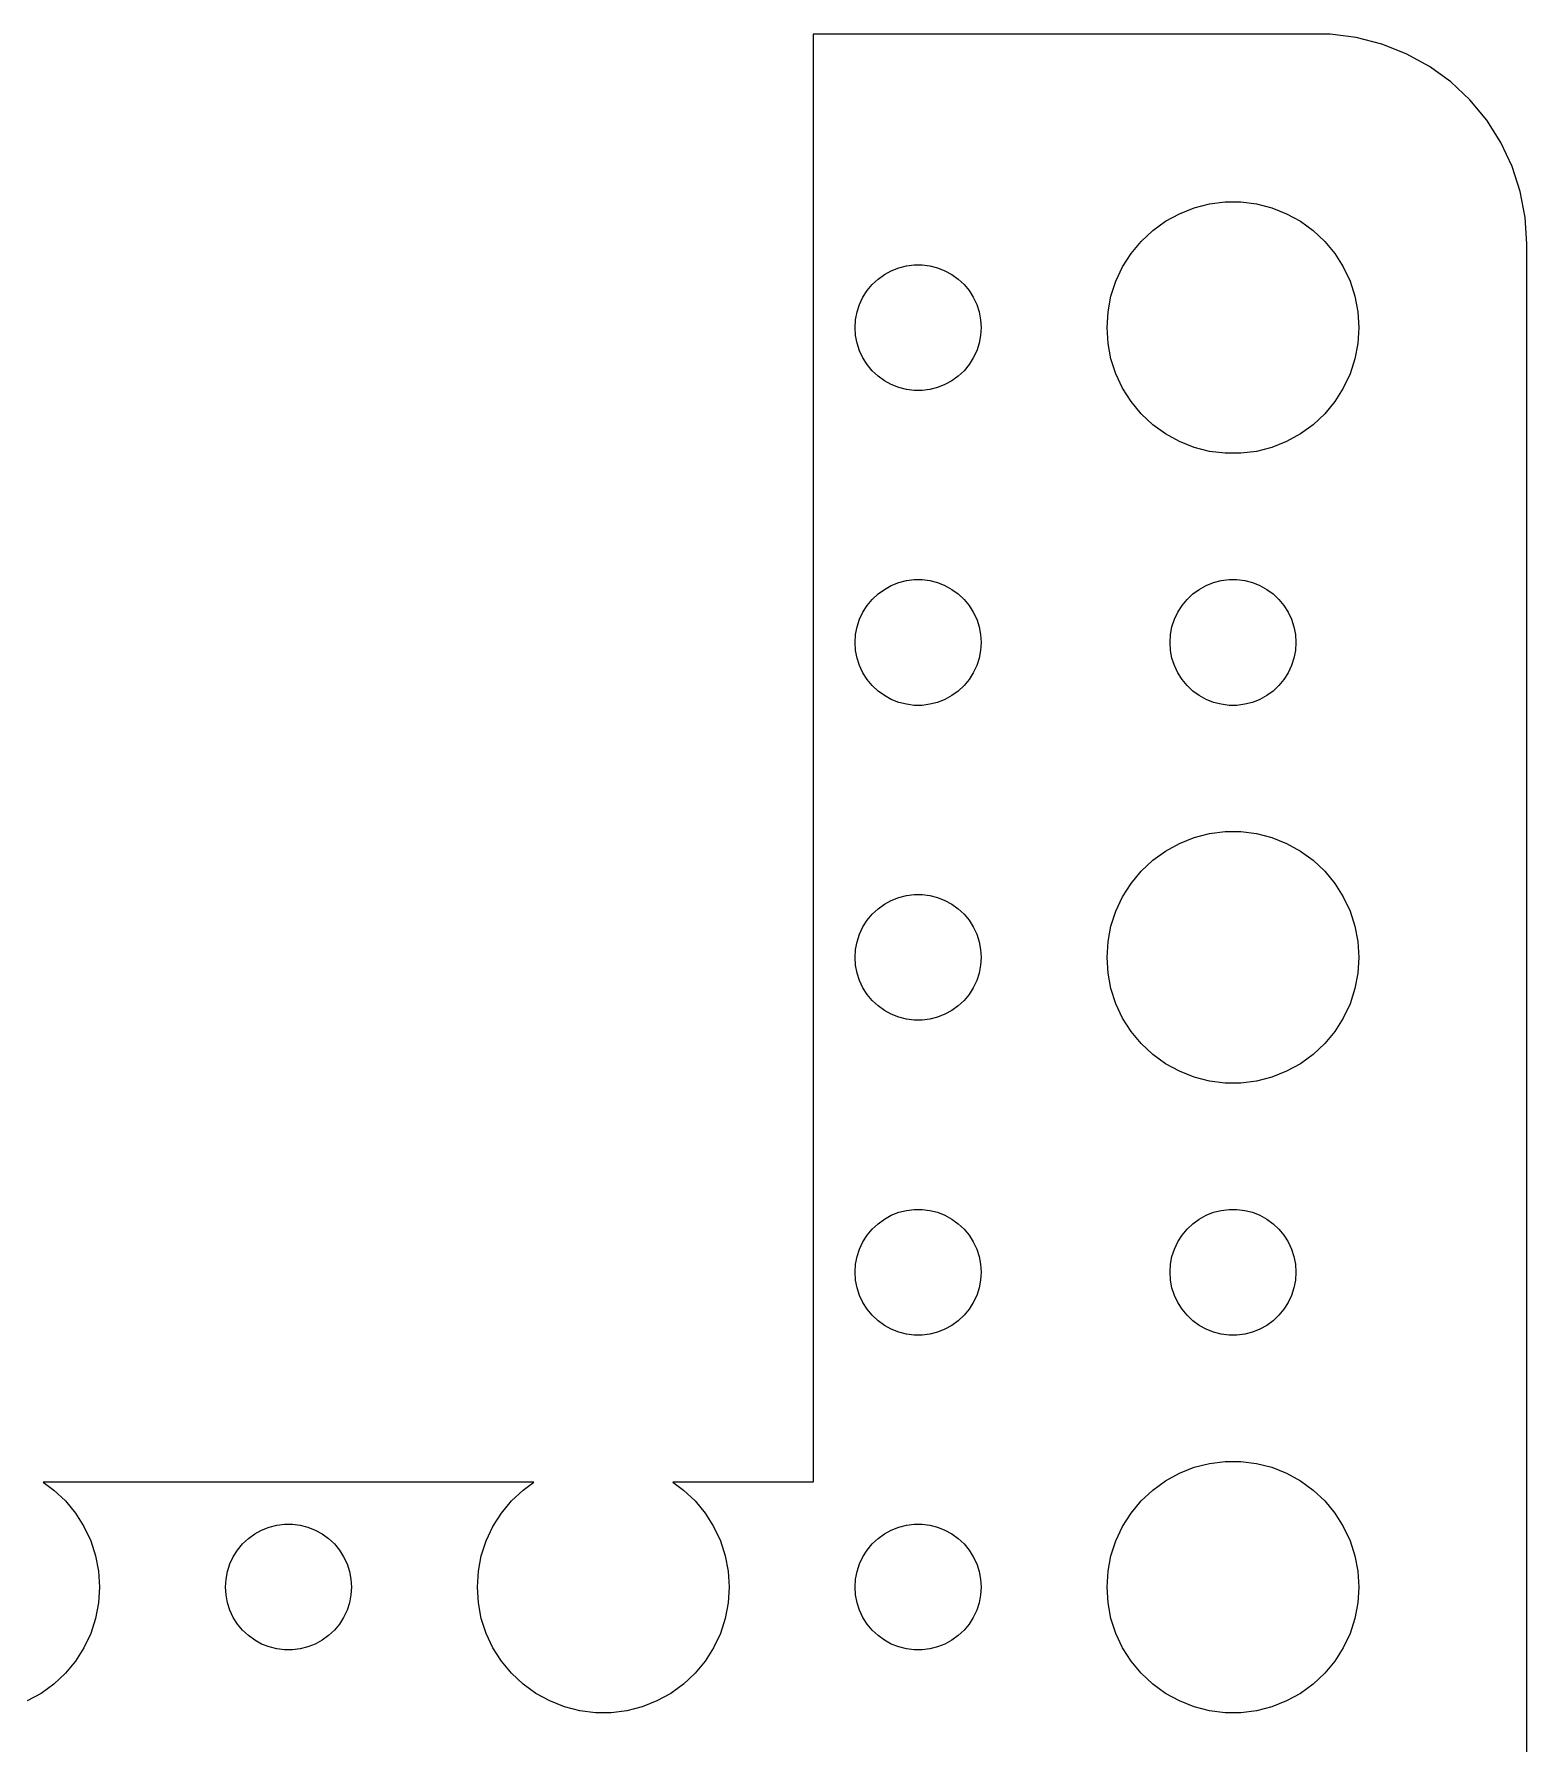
# Model space of a CAD drawing. Header units: metres. Extents: x -67 to 67, y 131 to 289.
# Drawn here: x 31.44 to 67, y 248.27 to 288.99 of the extents above; entities that cross this region are included whole.
import ezdxf

# ---------------------------------------------------------------- set-up
doc = ezdxf.new("R2010")
doc.units = ezdxf.units.M

msp = doc.modelspace()

# ---------------------------------------------------------------- linework, layer by layer
for p, q in [((62.3139, 288.99), (50, 288.99)), ((50, 288.99), (50, 254.5)), ((62.9369, 288.911), (62.3139, 288.99)), ((63.5451, 288.755), (62.9369, 288.911)), ((64.1289, 288.524), (63.5451, 288.755)), ((64.6791, 288.222), (64.1289, 288.524)), ((65.1871, 287.853), (64.6791, 288.222)), ((65.6448, 287.423), (65.1871, 287.853)), ((66.0451, 286.939), (65.6448, 287.423)), ((66.3815, 286.409), (66.0451, 286.939)), ((66.6489, 285.841), (66.3815, 286.409)), ((66.8429, 285.243), (66.6489, 285.841)), ((66.9606, 284.627), (66.8429, 285.243)), ((58.3925, 284.533), (58.7227, 284.714)), ((58.7227, 284.714), (59.0729, 284.853)), ((59.0729, 284.853), (59.4379, 284.947)), ((59.4379, 284.947), (59.8116, 284.994)), ((59.8116, 284.994), (60.1884, 284.994)), ((60.1884, 284.994), (60.5621, 284.947)), ((60.5621, 284.947), (60.927, 284.853)), ((60.927, 284.853), (61.2773, 284.714)), ((61.2773, 284.714), (61.6075, 284.533)), ((57.8131, 284.054), (58.0877, 284.312)), ((58.0877, 284.312), (58.3925, 284.533)), ((61.6075, 284.533), (61.9123, 284.312)), ((61.9123, 284.312), (62.1869, 284.054)), ((67, 284), (66.9606, 284.627)), ((57.5729, 283.763), (57.8131, 284.054)), ((62.1869, 284.054), (62.427, 283.763)), ((67, 220), (67, 284)), ((52.0365, 283.427), (52.2189, 283.473)), ((52.2189, 283.473), (52.4058, 283.497)), ((52.4058, 283.497), (52.5942, 283.497)), ((52.5942, 283.497), (52.7811, 283.473)), ((52.7811, 283.473), (52.9635, 283.427)), ((57.2107, 283.104), (57.3711, 283.445)), ((57.3711, 283.445), (57.5729, 283.763)), ((62.427, 283.763), (62.6289, 283.445)), ((62.6289, 283.445), (62.7893, 283.104)), ((51.4065, 283.027), (51.5439, 283.156)), ((51.5439, 283.156), (51.6963, 283.266)), ((51.6963, 283.266), (51.8613, 283.357)), ((51.8613, 283.357), (52.0365, 283.427)), ((52.9635, 283.427), (53.1387, 283.357)), ((53.1387, 283.357), (53.3037, 283.266)), ((53.3037, 283.266), (53.4561, 283.156)), ((53.4561, 283.156), (53.5934, 283.027)), ((57.0942, 282.746), (57.2107, 283.104)), ((62.7893, 283.104), (62.9057, 282.746)), ((51.1053, 282.552), (51.1855, 282.723)), ((51.1855, 282.723), (51.2865, 282.882)), ((51.2865, 282.882), (51.4065, 283.027)), ((53.5934, 283.027), (53.7135, 282.882)), ((53.7135, 282.882), (53.8145, 282.723)), ((53.8145, 282.723), (53.8947, 282.552)), ((57.0237, 282.376), (57.0942, 282.746)), ((62.9057, 282.746), (62.9763, 282.376)), ((51.0118, 282.188), (51.0471, 282.373)), ((51.0471, 282.373), (51.1053, 282.552)), ((53.8947, 282.552), (53.9529, 282.373)), ((53.9529, 282.373), (53.9882, 282.188)), ((57, 282), (57.0237, 282.376)), ((62.9763, 282.376), (63, 282)), ((51, 282), (51.0118, 282.188)), ((51.0118, 281.812), (51, 282)), ((51.0471, 281.627), (51.0118, 281.812)), ((53.9882, 281.812), (53.9529, 281.627)), ((53.9882, 282.188), (54, 282)), ((54, 282), (53.9882, 281.812)), ((57.0237, 281.624), (57, 282)), ((63, 282), (62.9763, 281.624)), ((51.1053, 281.448), (51.0471, 281.627)), ((51.1855, 281.277), (51.1053, 281.448)), ((53.8947, 281.448), (53.8145, 281.277)), ((53.9529, 281.627), (53.8947, 281.448)), ((57.0942, 281.254), (57.0237, 281.624)), ((62.9763, 281.624), (62.9057, 281.254)), ((51.2865, 281.118), (51.1855, 281.277)), ((51.4065, 280.973), (51.2865, 281.118)), ((53.7135, 281.118), (53.5934, 280.973)), ((53.8145, 281.277), (53.7135, 281.118)), ((57.2107, 280.896), (57.0942, 281.254)), ((62.9057, 281.254), (62.7893, 280.896)), ((51.5439, 280.844), (51.4065, 280.973)), ((51.6963, 280.734), (51.5439, 280.844)), ((51.8613, 280.643), (51.6963, 280.734)), ((52.0365, 280.573), (51.8613, 280.643)), ((53.1387, 280.643), (52.9635, 280.573)), ((53.3037, 280.734), (53.1387, 280.643)), ((53.4561, 280.844), (53.3037, 280.734)), ((53.5934, 280.973), (53.4561, 280.844)), ((57.3711, 280.555), (57.2107, 280.896)), ((62.7893, 280.896), (62.6289, 280.555)), ((52.2189, 280.527), (52.0365, 280.573)), ((52.4058, 280.503), (52.2189, 280.527)), ((52.5942, 280.503), (52.4058, 280.503)), ((52.7811, 280.527), (52.5942, 280.503)), ((52.9635, 280.573), (52.7811, 280.527)), ((57.5729, 280.237), (57.3711, 280.555)), ((57.8131, 279.946), (57.5729, 280.237)), ((62.427, 280.237), (62.1869, 279.946)), ((62.6289, 280.555), (62.427, 280.237)), ((58.0877, 279.688), (57.8131, 279.946)), ((62.1869, 279.946), (61.9123, 279.688)), ((58.3925, 279.467), (58.0877, 279.688)), ((58.7227, 279.286), (58.3925, 279.467)), ((61.6075, 279.467), (61.2773, 279.286)), ((61.9123, 279.688), (61.6075, 279.467)), ((59.0729, 279.147), (58.7227, 279.286)), ((59.4379, 279.053), (59.0729, 279.147)), ((59.8116, 279.006), (59.4379, 279.053)), ((60.1884, 279.006), (59.8116, 279.006)), ((60.5621, 279.053), (60.1884, 279.006)), ((60.927, 279.147), (60.5621, 279.053)), ((61.2773, 279.286), (60.927, 279.147)), ((51.5439, 275.656), (51.6963, 275.766)), ((51.6963, 275.766), (51.8613, 275.857)), ((51.8613, 275.857), (52.0365, 275.927)), ((52.0365, 275.927), (52.2189, 275.973)), ((52.2189, 275.973), (52.4058, 275.997)), ((52.4058, 275.997), (52.5942, 275.997)), ((52.5942, 275.997), (52.7811, 275.973)), ((52.7811, 275.973), (52.9635, 275.927)), ((52.9635, 275.927), (53.1387, 275.857)), ((53.1387, 275.857), (53.3037, 275.766)), ((53.3037, 275.766), (53.4561, 275.656)), ((59.0439, 275.656), (59.1963, 275.766)), ((59.1963, 275.766), (59.3613, 275.857)), ((59.3613, 275.857), (59.5365, 275.927)), ((59.5365, 275.927), (59.7189, 275.973)), ((59.7189, 275.973), (59.9058, 275.997)), ((59.9058, 275.997), (60.0942, 275.997)), ((60.0942, 275.997), (60.2811, 275.973)), ((60.2811, 275.973), (60.4635, 275.927)), ((60.4635, 275.927), (60.6387, 275.857)), ((60.6387, 275.857), (60.8037, 275.766)), ((60.8037, 275.766), (60.9561, 275.656)), ((51.1855, 275.223), (51.2865, 275.382)), ((51.2865, 275.382), (51.4065, 275.527)), ((51.4065, 275.527), (51.5439, 275.656)), ((53.4561, 275.656), (53.5934, 275.527)), ((53.5934, 275.527), (53.7135, 275.382)), ((53.7135, 275.382), (53.8145, 275.223)), ((58.6855, 275.223), (58.7865, 275.382)), ((58.7865, 275.382), (58.9065, 275.527)), ((58.9065, 275.527), (59.0439, 275.656)), ((60.9561, 275.656), (61.0934, 275.527)), ((61.0934, 275.527), (61.2135, 275.382)), ((61.2135, 275.382), (61.3145, 275.223)), ((51.0471, 274.873), (51.1053, 275.052)), ((51.1053, 275.052), (51.1855, 275.223)), ((53.8145, 275.223), (53.8947, 275.052)), ((53.8947, 275.052), (53.9529, 274.873)), ((58.5471, 274.873), (58.6053, 275.052)), ((58.6053, 275.052), (58.6855, 275.223)), ((61.3145, 275.223), (61.3947, 275.052)), ((61.3947, 275.052), (61.4529, 274.873)), ((51, 274.5), (51.0118, 274.688)), ((51.0118, 274.312), (51, 274.5)), ((51.0118, 274.688), (51.0471, 274.873)), ((53.9529, 274.873), (53.9882, 274.688)), ((53.9882, 274.688), (54, 274.5)), ((54, 274.5), (53.9882, 274.312)), ((58.5, 274.5), (58.5118, 274.688)), ((58.5118, 274.312), (58.5, 274.5)), ((58.5118, 274.688), (58.5471, 274.873)), ((61.4529, 274.873), (61.4882, 274.688)), ((61.4882, 274.688), (61.5, 274.5)), ((61.5, 274.5), (61.4882, 274.312)), ((51.0471, 274.127), (51.0118, 274.312)), ((51.1053, 273.948), (51.0471, 274.127)), ((53.9529, 274.127), (53.8947, 273.948)), ((53.9882, 274.312), (53.9529, 274.127)), ((58.5471, 274.127), (58.5118, 274.312)), ((58.6053, 273.948), (58.5471, 274.127)), ((61.4529, 274.127), (61.3947, 273.948)), ((61.4882, 274.312), (61.4529, 274.127)), ((51.1855, 273.777), (51.1053, 273.948)), ((51.2865, 273.618), (51.1855, 273.777)), ((53.8145, 273.777), (53.7135, 273.618)), ((53.8947, 273.948), (53.8145, 273.777)), ((58.6855, 273.777), (58.6053, 273.948)), ((58.7865, 273.618), (58.6855, 273.777)), ((61.3145, 273.777), (61.2135, 273.618)), ((61.3947, 273.948), (61.3145, 273.777)), ((51.4065, 273.473), (51.2865, 273.618)), ((51.5439, 273.344), (51.4065, 273.473)), ((51.6963, 273.234), (51.5439, 273.344)), ((53.4561, 273.344), (53.3037, 273.234)), ((53.5934, 273.473), (53.4561, 273.344)), ((53.7135, 273.618), (53.5934, 273.473)), ((58.9065, 273.473), (58.7865, 273.618)), ((59.0439, 273.344), (58.9065, 273.473)), ((59.1963, 273.234), (59.0439, 273.344)), ((60.9561, 273.344), (60.8037, 273.234)), ((61.0934, 273.473), (60.9561, 273.344)), ((61.2135, 273.618), (61.0934, 273.473)), ((51.8613, 273.143), (51.6963, 273.234)), ((52.0365, 273.073), (51.8613, 273.143)), ((52.2189, 273.027), (52.0365, 273.073)), ((52.4058, 273.003), (52.2189, 273.027)), ((52.5942, 273.003), (52.4058, 273.003)), ((52.7811, 273.027), (52.5942, 273.003)), ((52.9635, 273.073), (52.7811, 273.027)), ((53.1387, 273.143), (52.9635, 273.073)), ((53.3037, 273.234), (53.1387, 273.143)), ((59.3613, 273.143), (59.1963, 273.234)), ((59.5365, 273.073), (59.3613, 273.143)), ((59.7189, 273.027), (59.5365, 273.073)), ((59.9058, 273.003), (59.7189, 273.027)), ((60.0942, 273.003), (59.9058, 273.003)), ((60.2811, 273.027), (60.0942, 273.003)), ((60.4635, 273.073), (60.2811, 273.027)), ((60.6387, 273.143), (60.4635, 273.073)), ((60.8037, 273.234), (60.6387, 273.143)), ((58.3925, 269.533), (58.7227, 269.714)), ((58.7227, 269.714), (59.0729, 269.853)), ((59.0729, 269.853), (59.4379, 269.947)), ((59.4379, 269.947), (59.8116, 269.994)), ((59.8116, 269.994), (60.1884, 269.994)), ((60.1884, 269.994), (60.5621, 269.947)), ((60.5621, 269.947), (60.927, 269.853)), ((60.927, 269.853), (61.2773, 269.714)), ((61.2773, 269.714), (61.6075, 269.533)), ((57.8131, 269.054), (58.0877, 269.312)), ((58.0877, 269.312), (58.3925, 269.533)), ((61.6075, 269.533), (61.9123, 269.312)), ((61.9123, 269.312), (62.1869, 269.054)), ((57.5729, 268.763), (57.8131, 269.054)), ((62.1869, 269.054), (62.427, 268.763)), ((51.8613, 268.357), (52.0365, 268.427)), ((52.0365, 268.427), (52.2189, 268.473)), ((52.2189, 268.473), (52.4058, 268.497)), ((52.4058, 268.497), (52.5942, 268.497)), ((52.5942, 268.497), (52.7811, 268.473)), ((52.7811, 268.473), (52.9635, 268.427)), ((52.9635, 268.427), (53.1387, 268.357)), ((57.2107, 268.104), (57.3711, 268.445)), ((57.3711, 268.445), (57.5729, 268.763)), ((62.427, 268.763), (62.6289, 268.445)), ((62.6289, 268.445), (62.7893, 268.104)), ((51.2865, 267.882), (51.4065, 268.027)), ((51.4065, 268.027), (51.5439, 268.156)), ((51.5439, 268.156), (51.6963, 268.266)), ((51.6963, 268.266), (51.8613, 268.357)), ((53.1387, 268.357), (53.3037, 268.266)), ((53.3037, 268.266), (53.4561, 268.156)), ((53.4561, 268.156), (53.5934, 268.027)), ((53.5934, 268.027), (53.7135, 267.882)), ((57.0942, 267.746), (57.2107, 268.104)), ((62.7893, 268.104), (62.9057, 267.746)), ((51.1053, 267.552), (51.1855, 267.723)), ((51.1855, 267.723), (51.2865, 267.882)), ((53.7135, 267.882), (53.8145, 267.723)), ((53.8145, 267.723), (53.8947, 267.552)), ((57.0237, 267.376), (57.0942, 267.746)), ((62.9057, 267.746), (62.9763, 267.376)), ((51, 267), (51.0118, 267.188)), ((51.0118, 267.188), (51.0471, 267.373)), ((51.0471, 267.373), (51.1053, 267.552)), ((53.8947, 267.552), (53.9529, 267.373)), ((53.9529, 267.373), (53.9882, 267.188)), ((53.9882, 267.188), (54, 267)), ((57, 267), (57.0237, 267.376)), ((62.9763, 267.376), (63, 267)), ((51.0118, 266.812), (51, 267)), ((51.0471, 266.627), (51.0118, 266.812)), ((53.9882, 266.812), (53.9529, 266.627)), ((54, 267), (53.9882, 266.812)), ((57.0237, 266.624), (57, 267)), ((63, 267), (62.9763, 266.624)), ((51.1053, 266.448), (51.0471, 266.627)), ((51.1855, 266.277), (51.1053, 266.448)), ((53.8947, 266.448), (53.8145, 266.277)), ((53.9529, 266.627), (53.8947, 266.448)), ((57.0942, 266.254), (57.0237, 266.624)), ((62.9763, 266.624), (62.9057, 266.254)), ((51.2865, 266.118), (51.1855, 266.277)), ((51.4065, 265.973), (51.2865, 266.118)), ((51.5439, 265.844), (51.4065, 265.973)), ((53.5934, 265.973), (53.4561, 265.844)), ((53.7135, 266.118), (53.5934, 265.973)), ((53.8145, 266.277), (53.7135, 266.118)), ((57.2107, 265.896), (57.0942, 266.254)), ((62.9057, 266.254), (62.7893, 265.896)), ((51.6963, 265.734), (51.5439, 265.844)), ((51.8613, 265.643), (51.6963, 265.734)), ((52.0365, 265.573), (51.8613, 265.643)), ((52.2189, 265.527), (52.0365, 265.573)), ((52.4058, 265.503), (52.2189, 265.527)), ((52.7811, 265.527), (52.5942, 265.503)), ((52.9635, 265.573), (52.7811, 265.527)), ((53.1387, 265.643), (52.9635, 265.573)), ((53.3037, 265.734), (53.1387, 265.643)), ((53.4561, 265.844), (53.3037, 265.734)), ((57.3711, 265.555), (57.2107, 265.896)), ((57.5729, 265.237), (57.3711, 265.555)), ((62.6289, 265.555), (62.427, 265.237)), ((62.7893, 265.896), (62.6289, 265.555)), ((52.5942, 265.503), (52.4058, 265.503)), ((57.8131, 264.946), (57.5729, 265.237)), ((62.427, 265.237), (62.1869, 264.946)), ((58.0877, 264.688), (57.8131, 264.946)), ((62.1869, 264.946), (61.9123, 264.688)), ((58.3925, 264.467), (58.0877, 264.688)), ((58.7227, 264.286), (58.3925, 264.467)), ((61.6075, 264.467), (61.2773, 264.286)), ((61.9123, 264.688), (61.6075, 264.467)), ((59.0729, 264.147), (58.7227, 264.286)), ((59.4379, 264.053), (59.0729, 264.147)), ((59.8116, 264.006), (59.4379, 264.053)), ((60.1884, 264.006), (59.8116, 264.006)), ((60.5621, 264.053), (60.1884, 264.006)), ((60.927, 264.147), (60.5621, 264.053)), ((61.2773, 264.286), (60.927, 264.147)), ((51.4065, 260.527), (51.5439, 260.656)), ((51.5439, 260.656), (51.6963, 260.766)), ((51.6963, 260.766), (51.8613, 260.857)), ((51.8613, 260.857), (52.0365, 260.927)), ((52.0365, 260.927), (52.2189, 260.973)), ((52.2189, 260.973), (52.4058, 260.997)), ((52.4058, 260.997), (52.5942, 260.997)), ((52.5942, 260.997), (52.7811, 260.973)), ((52.7811, 260.973), (52.9635, 260.927)), ((52.9635, 260.927), (53.1387, 260.857)), ((53.1387, 260.857), (53.3037, 260.766)), ((53.3037, 260.766), (53.4561, 260.656)), ((53.4561, 260.656), (53.5934, 260.527)), ((58.9065, 260.527), (59.0439, 260.656)), ((59.0439, 260.656), (59.1963, 260.766)), ((59.1963, 260.766), (59.3613, 260.857)), ((59.3613, 260.857), (59.5365, 260.927)), ((59.5365, 260.927), (59.7189, 260.973)), ((59.7189, 260.973), (59.9058, 260.997)), ((59.9058, 260.997), (60.0942, 260.997)), ((60.0942, 260.997), (60.2811, 260.973)), ((60.2811, 260.973), (60.4635, 260.927)), ((60.4635, 260.927), (60.6387, 260.857)), ((60.6387, 260.857), (60.8037, 260.766)), ((60.8037, 260.766), (60.9561, 260.656)), ((60.9561, 260.656), (61.0934, 260.527)), ((51.1855, 260.223), (51.2865, 260.382)), ((51.2865, 260.382), (51.4065, 260.527)), ((53.5934, 260.527), (53.7135, 260.382)), ((53.7135, 260.382), (53.8145, 260.223)), ((58.6855, 260.223), (58.7865, 260.382)), ((58.7865, 260.382), (58.9065, 260.527)), ((61.0934, 260.527), (61.2135, 260.382)), ((61.2135, 260.382), (61.3145, 260.223)), ((51.0118, 259.688), (51.0471, 259.873)), ((51.0471, 259.873), (51.1053, 260.052)), ((51.1053, 260.052), (51.1855, 260.223)), ((53.8145, 260.223), (53.8947, 260.052)), ((53.8947, 260.052), (53.9529, 259.873)), ((53.9529, 259.873), (53.9882, 259.688)), ((58.5118, 259.688), (58.5471, 259.873)), ((58.5471, 259.873), (58.6053, 260.052)), ((58.6053, 260.052), (58.6855, 260.223)), ((61.3145, 260.223), (61.3947, 260.052)), ((61.3947, 260.052), (61.4529, 259.873)), ((61.4529, 259.873), (61.4882, 259.688)), ((51, 259.5), (51.0118, 259.688)), ((51.0118, 259.312), (51, 259.5)), ((53.9882, 259.688), (54, 259.5)), ((54, 259.5), (53.9882, 259.312)), ((58.5, 259.5), (58.5118, 259.688)), ((58.5118, 259.312), (58.5, 259.5)), ((61.4882, 259.688), (61.5, 259.5)), ((61.5, 259.5), (61.4882, 259.312)), ((51.0471, 259.127), (51.0118, 259.312)), ((51.1053, 258.948), (51.0471, 259.127)), ((53.9529, 259.127), (53.8947, 258.948)), ((53.9882, 259.312), (53.9529, 259.127)), ((58.5471, 259.127), (58.5118, 259.312)), ((58.6053, 258.948), (58.5471, 259.127)), ((61.4529, 259.127), (61.3947, 258.948)), ((61.4882, 259.312), (61.4529, 259.127)), ((51.1855, 258.777), (51.1053, 258.948)), ((51.2865, 258.618), (51.1855, 258.777)), ((51.4065, 258.473), (51.2865, 258.618)), ((53.7135, 258.618), (53.5934, 258.473)), ((53.8145, 258.777), (53.7135, 258.618)), ((53.8947, 258.948), (53.8145, 258.777)), ((58.6855, 258.777), (58.6053, 258.948)), ((58.7865, 258.618), (58.6855, 258.777)), ((58.9065, 258.473), (58.7865, 258.618)), ((61.2135, 258.618), (61.0934, 258.473)), ((61.3145, 258.777), (61.2135, 258.618)), ((61.3947, 258.948), (61.3145, 258.777)), ((51.5439, 258.344), (51.4065, 258.473)), ((51.6963, 258.234), (51.5439, 258.344)), ((51.8613, 258.143), (51.6963, 258.234)), ((53.3037, 258.234), (53.1387, 258.143)), ((53.4561, 258.344), (53.3037, 258.234)), ((53.5934, 258.473), (53.4561, 258.344)), ((59.0439, 258.344), (58.9065, 258.473)), ((59.1963, 258.234), (59.0439, 258.344)), ((59.3613, 258.143), (59.1963, 258.234)), ((60.8037, 258.234), (60.6387, 258.143)), ((60.9561, 258.344), (60.8037, 258.234)), ((61.0934, 258.473), (60.9561, 258.344)), ((52.0365, 258.073), (51.8613, 258.143)), ((52.2189, 258.027), (52.0365, 258.073)), ((52.4058, 258.003), (52.2189, 258.027)), ((52.5942, 258.003), (52.4058, 258.003)), ((52.7811, 258.027), (52.5942, 258.003)), ((52.9635, 258.073), (52.7811, 258.027)), ((53.1387, 258.143), (52.9635, 258.073)), ((59.5365, 258.073), (59.3613, 258.143)), ((59.7189, 258.027), (59.5365, 258.073)), ((59.9058, 258.003), (59.7189, 258.027)), ((60.0942, 258.003), (59.9058, 258.003)), ((60.2811, 258.027), (60.0942, 258.003)), ((60.4635, 258.073), (60.2811, 258.027)), ((60.6387, 258.143), (60.4635, 258.073)), ((59.0729, 254.853), (59.4379, 254.947)), ((59.4379, 254.947), (59.8116, 254.994)), ((59.8116, 254.994), (60.1884, 254.994)), ((60.1884, 254.994), (60.5621, 254.947)), ((60.5621, 254.947), (60.927, 254.853)), ((58.0877, 254.312), (58.3925, 254.533)), ((58.3925, 254.533), (58.7227, 254.714)), ((58.7227, 254.714), (59.0729, 254.853)), ((60.927, 254.853), (61.2773, 254.714)), ((61.2773, 254.714), (61.6075, 254.533)), ((61.6075, 254.533), (61.9123, 254.312)), ((43.3471, 254.5), (31.6529, 254.5)), ((31.6529, 254.5), (31.9123, 254.312)), ((31.9123, 254.312), (32.1869, 254.054)), ((42.8131, 254.054), (43.0877, 254.312)), ((43.0877, 254.312), (43.3471, 254.5)), ((50, 254.5), (46.6529, 254.5)), ((46.6529, 254.5), (46.9123, 254.312)), ((46.9123, 254.312), (47.1869, 254.054)), ((57.8131, 254.054), (58.0877, 254.312)), ((61.9123, 254.312), (62.1869, 254.054)), ((32.1869, 254.054), (32.427, 253.763)), ((32.427, 253.763), (32.6289, 253.445)), ((42.3711, 253.445), (42.5729, 253.763)), ((42.5729, 253.763), (42.8131, 254.054)), ((47.1869, 254.054), (47.427, 253.763)), ((47.427, 253.763), (47.6289, 253.445)), ((57.3711, 253.445), (57.5729, 253.763)), ((57.5729, 253.763), (57.8131, 254.054)), ((62.1869, 254.054), (62.427, 253.763)), ((62.427, 253.763), (62.6289, 253.445)), ((32.6289, 253.445), (32.7893, 253.104)), ((36.6963, 253.266), (36.8613, 253.357)), ((36.8613, 253.357), (37.0365, 253.427)), ((37.0365, 253.427), (37.2189, 253.473)), ((37.2189, 253.473), (37.4058, 253.497)), ((37.4058, 253.497), (37.5942, 253.497)), ((37.5942, 253.497), (37.7811, 253.473)), ((37.7811, 253.473), (37.9635, 253.427)), ((37.9635, 253.427), (38.1387, 253.357)), ((38.1387, 253.357), (38.3037, 253.266)), ((42.2107, 253.104), (42.3711, 253.445)), ((47.6289, 253.445), (47.7893, 253.104)), ((51.6963, 253.266), (51.8613, 253.357)), ((51.8613, 253.357), (52.0365, 253.427)), ((52.0365, 253.427), (52.2189, 253.473)), ((52.2189, 253.473), (52.4058, 253.497)), ((52.4058, 253.497), (52.5942, 253.497)), ((52.5942, 253.497), (52.7811, 253.473)), ((52.7811, 253.473), (52.9635, 253.427)), ((52.9635, 253.427), (53.1387, 253.357)), ((53.1387, 253.357), (53.3037, 253.266)), ((57.2107, 253.104), (57.3711, 253.445)), ((62.6289, 253.445), (62.7893, 253.104)), ((32.7893, 253.104), (32.9057, 252.746)), ((36.2865, 252.882), (36.4065, 253.027)), ((36.4065, 253.027), (36.5439, 253.156)), ((36.5439, 253.156), (36.6963, 253.266)), ((38.3037, 253.266), (38.4561, 253.156)), ((38.4561, 253.156), (38.5934, 253.027)), ((38.5934, 253.027), (38.7135, 252.882)), ((42.0942, 252.746), (42.2107, 253.104)), ((47.7893, 253.104), (47.9057, 252.746)), ((51.2865, 252.882), (51.4065, 253.027)), ((51.4065, 253.027), (51.5439, 253.156)), ((51.5439, 253.156), (51.6963, 253.266)), ((53.3037, 253.266), (53.4561, 253.156)), ((53.4561, 253.156), (53.5934, 253.027)), ((53.5934, 253.027), (53.7135, 252.882)), ((57.0942, 252.746), (57.2107, 253.104)), ((62.7893, 253.104), (62.9057, 252.746)), ((32.9057, 252.746), (32.9763, 252.376)), ((36.0471, 252.373), (36.1053, 252.552)), ((36.1053, 252.552), (36.1855, 252.723)), ((36.1855, 252.723), (36.2865, 252.882)), ((38.7135, 252.882), (38.8145, 252.723)), ((38.8145, 252.723), (38.8947, 252.552)), ((38.8947, 252.552), (38.9529, 252.373)), ((42.0237, 252.376), (42.0942, 252.746)), ((47.9057, 252.746), (47.9763, 252.376)), ((51.0471, 252.373), (51.1053, 252.552)), ((51.1053, 252.552), (51.1855, 252.723)), ((51.1855, 252.723), (51.2865, 252.882)), ((53.7135, 252.882), (53.8145, 252.723)), ((53.8145, 252.723), (53.8947, 252.552)), ((53.8947, 252.552), (53.9529, 252.373)), ((57.0237, 252.376), (57.0942, 252.746)), ((62.9057, 252.746), (62.9763, 252.376)), ((32.9763, 252.376), (33, 252)), ((36, 252), (36.0118, 252.188)), ((36.0118, 252.188), (36.0471, 252.373)), ((38.9529, 252.373), (38.9882, 252.188)), ((38.9882, 252.188), (39, 252)), ((42, 252), (42.0237, 252.376)), ((47.9763, 252.376), (48, 252)), ((51, 252), (51.0118, 252.188)), ((51.0118, 252.188), (51.0471, 252.373)), ((53.9529, 252.373), (53.9882, 252.188)), ((53.9882, 252.188), (54, 252)), ((57, 252), (57.0237, 252.376)), ((62.9763, 252.376), (63, 252)), ((33, 252), (32.9763, 251.624)), ((36.0118, 251.812), (36, 252)), ((36.0471, 251.627), (36.0118, 251.812)), ((38.9882, 251.812), (38.9529, 251.627)), ((39, 252), (38.9882, 251.812)), ((42.0237, 251.624), (42, 252)), ((48, 252), (47.9763, 251.624)), ((51.0118, 251.812), (51, 252)), ((51.0471, 251.627), (51.0118, 251.812)), ((53.9882, 251.812), (53.9529, 251.627)), ((54, 252), (53.9882, 251.812)), ((57.0237, 251.624), (57, 252)), ((63, 252), (62.9763, 251.624)), ((32.9763, 251.624), (32.9057, 251.254)), ((36.1053, 251.448), (36.0471, 251.627)), ((36.1855, 251.277), (36.1053, 251.448)), ((36.2865, 251.118), (36.1855, 251.277)), ((38.8145, 251.277), (38.7135, 251.118)), ((38.8947, 251.448), (38.8145, 251.277)), ((38.9529, 251.627), (38.8947, 251.448)), ((42.0942, 251.254), (42.0237, 251.624)), ((47.9763, 251.624), (47.9057, 251.254)), ((51.1053, 251.448), (51.0471, 251.627)), ((51.1855, 251.277), (51.1053, 251.448)), ((51.2865, 251.118), (51.1855, 251.277)), ((53.8145, 251.277), (53.7135, 251.118)), ((53.8947, 251.448), (53.8145, 251.277)), ((53.9529, 251.627), (53.8947, 251.448)), ((57.0942, 251.254), (57.0237, 251.624)), ((62.9763, 251.624), (62.9057, 251.254)), ((32.7893, 250.896), (32.6289, 250.555)), ((32.9057, 251.254), (32.7893, 250.896)), ((36.4065, 250.973), (36.2865, 251.118)), ((36.5439, 250.844), (36.4065, 250.973)), ((38.5934, 250.973), (38.4561, 250.844)), ((38.7135, 251.118), (38.5934, 250.973)), ((42.2107, 250.896), (42.0942, 251.254)), ((42.3711, 250.555), (42.2107, 250.896)), ((47.7893, 250.896), (47.6289, 250.555)), ((47.9057, 251.254), (47.7893, 250.896)), ((51.4065, 250.973), (51.2865, 251.118)), ((51.5439, 250.844), (51.4065, 250.973)), ((53.5934, 250.973), (53.4561, 250.844)), ((53.7135, 251.118), (53.5934, 250.973)), ((57.2107, 250.896), (57.0942, 251.254)), ((57.3711, 250.555), (57.2107, 250.896)), ((62.7893, 250.896), (62.6289, 250.555)), ((62.9057, 251.254), (62.7893, 250.896)), ((32.6289, 250.555), (32.427, 250.237)), ((36.6963, 250.734), (36.5439, 250.844)), ((36.8613, 250.643), (36.6963, 250.734)), ((37.0365, 250.573), (36.8613, 250.643)), ((37.2189, 250.527), (37.0365, 250.573)), ((37.4058, 250.503), (37.2189, 250.527)), ((37.5942, 250.503), (37.4058, 250.503)), ((37.7811, 250.527), (37.5942, 250.503)), ((37.9635, 250.573), (37.7811, 250.527)), ((38.1387, 250.643), (37.9635, 250.573)), ((38.3037, 250.734), (38.1387, 250.643)), ((38.4561, 250.844), (38.3037, 250.734)), ((42.5729, 250.237), (42.3711, 250.555)), ((47.6289, 250.555), (47.427, 250.237)), ((51.6963, 250.734), (51.5439, 250.844)), ((51.8613, 250.643), (51.6963, 250.734)), ((52.0365, 250.573), (51.8613, 250.643)), ((52.2189, 250.527), (52.0365, 250.573)), ((52.4058, 250.503), (52.2189, 250.527)), ((52.5942, 250.503), (52.4058, 250.503)), ((52.7811, 250.527), (52.5942, 250.503)), ((52.9635, 250.573), (52.7811, 250.527)), ((53.1387, 250.643), (52.9635, 250.573)), ((53.3037, 250.734), (53.1387, 250.643)), ((53.4561, 250.844), (53.3037, 250.734)), ((57.5729, 250.237), (57.3711, 250.555)), ((62.6289, 250.555), (62.427, 250.237)), ((32.427, 250.237), (32.1869, 249.946)), ((42.8131, 249.946), (42.5729, 250.237)), ((47.427, 250.237), (47.1869, 249.946)), ((57.8131, 249.946), (57.5729, 250.237)), ((62.427, 250.237), (62.1869, 249.946)), ((31.9123, 249.688), (31.6075, 249.467)), ((32.1869, 249.946), (31.9123, 249.688)), ((43.0877, 249.688), (42.8131, 249.946)), ((43.3925, 249.467), (43.0877, 249.688)), ((46.9123, 249.688), (46.6075, 249.467)), ((47.1869, 249.946), (46.9123, 249.688)), ((58.0877, 249.688), (57.8131, 249.946)), ((58.3925, 249.467), (58.0877, 249.688)), ((61.9123, 249.688), (61.6075, 249.467)), ((62.1869, 249.946), (61.9123, 249.688)), ((31.6075, 249.467), (31.2773, 249.286)), ((43.7227, 249.286), (43.3925, 249.467)), ((44.0729, 249.147), (43.7227, 249.286)), ((46.2773, 249.286), (45.927, 249.147)), ((46.6075, 249.467), (46.2773, 249.286)), ((58.7227, 249.286), (58.3925, 249.467)), ((59.0729, 249.147), (58.7227, 249.286)), ((61.2773, 249.286), (60.927, 249.147)), ((61.6075, 249.467), (61.2773, 249.286)), ((44.4379, 249.053), (44.0729, 249.147)), ((44.8116, 249.006), (44.4379, 249.053)), ((45.1884, 249.006), (44.8116, 249.006)), ((45.5621, 249.053), (45.1884, 249.006)), ((45.927, 249.147), (45.5621, 249.053)), ((59.4379, 249.053), (59.0729, 249.147)), ((59.8116, 249.006), (59.4379, 249.053)), ((60.1884, 249.006), (59.8116, 249.006)), ((60.5621, 249.053), (60.1884, 249.006)), ((60.927, 249.147), (60.5621, 249.053))]:
    msp.add_line(p, q)

doc.saveas('drawing.dxf')
